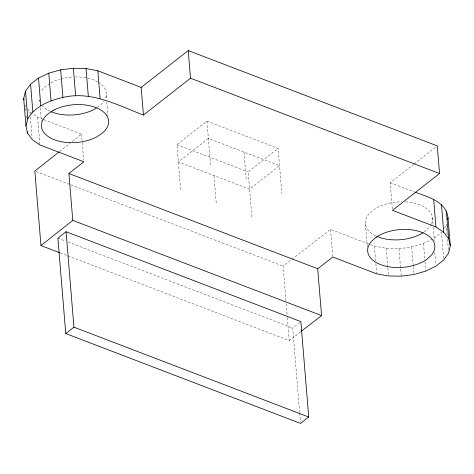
<?xml version="1.0" encoding="UTF-8"?>
<svg xmlns="http://www.w3.org/2000/svg" width="474" height="474" viewBox="0 0 474 474"><rect width="100%" height="100%" fill="white"/><g stroke="black" fill="none" stroke-linecap="round" stroke-linejoin="round"><path stroke-width="0.36" stroke-dasharray="2.37 1.78" d="M447.136 234.802L446.36 225.351L446.81 223.367M444.316 228.249L446.36 225.351M424.194 231.958L429.077 227.567A33.678 18.93 -4.7 0 0 431.103 224.569M59.617 151.449L69.992 143.231M72.297 141.406L81.516 134.101L43.809 119.667M180.653 189.559L176.962 144.653L206.948 121.184L278.131 148.427L281.823 193.339M251.836 216.808L248.145 171.902L278.131 148.427M392.359 208.91L390.209 182.733L413.447 164.537M414.027 164.087L436.11 146.804M299.633 412.41L292.695 327.996L299.781 322.45M285.964 300.771L283.114 266.11L291.314 259.77M291.895 259.314L330.556 229.422L369.637 244.377M67.93 255.889L289.235 340.593L300.783 331.664M49.758 83.59L45.024 86.837A33.678 18.93 -4.7 0 0 41.06 91.476M97.448 107.237L100.494 105.145A33.678 18.93 -4.7 0 0 104.126 101.039M370.318 244.637C390.44 251.629 413.719 249.247 432.389 239.103M390.209 182.733L414.341 191.934M176.962 144.653L248.145 171.902M27.806 109.014L29.969 111.947L37.636 117.309L43.122 119.407M36.214 171.612L70.105 184.582M70.792 184.848L283.114 266.11M57.905 238.132L65.501 241.041M68.262 242.096L292.695 327.996M60.322 252.98L67.237 255.628M25.211 105.495L26.076 106.668M447.492 239.169L448.57 252.257M443.611 258.49L441.46 232.307L433.663 238.487L433.781 239.939M432.495 217.75L433.035 224.291M433.272 227.2L434.409 241.017M434.794 252.304L435.813 264.664M423.501 243.458L424.935 260.913M424.994 261.636L425.771 271.092M411.669 246.889L413.221 265.801M413.281 266.524L413.879 273.8M398.966 248.548L401.241 276.182M386.269 248.317L387.821 267.223M387.886 267.952L388.544 275.951M374.436 246.213L375.633 260.759M375.87 263.668L376.706 273.848M365.43 223.935L367.344 247.209M330.556 229.422L332.825 257.056M299.692 413.144L300.415 421.955M286.201 303.721L287.297 316.993M287.357 317.734L289.235 340.593M243.962 152.077L246.231 179.711M213.975 175.546L216.245 203.186M206.948 121.184L210.64 166.09M106.265 95.558L106.567 99.196M106.804 102.106L107.942 115.923M81.516 134.101L83.673 160.283M39.555 100.061L39.674 101.513M40.213 108.06L41.291 121.148M37.636 117.309L39.911 144.943M29.969 111.947L30.146 114.127M30.383 117.037L32.119 138.124M25.454 108.404L25.809 112.771M26.052 115.68L26.408 120.041M405.566 201.865A33.678 18.93 -4.7 0 1 431.411 223.953M375.485 235.738A33.678 18.93 -4.7 0 1 368.849 214.118L373.731 209.727A33.678 18.93 -4.7 0 1 401.946 201.776M98.266 82.203A33.678 18.93 -4.7 0 1 105.4 98.669M50.333 111.378A33.678 18.93 -4.7 0 1 42.464 105.898M39.733 101.341A33.678 18.93 -4.7 0 1 39.366 99.967M50.884 82.82A33.678 18.93 -4.7 0 1 60.234 79.087M60.915 78.897A33.678 18.93 -4.7 0 1 73.138 76.995M75.325 76.93A33.678 18.93 -4.7 0 1 97.685 81.866M208.37 138.455L178.384 161.924L249.567 189.173L279.553 165.699L208.37 138.455"/><path stroke-width="0.71" d="M447.723 219.409L448.031 218.087C446.591 201.64 427.862 196.876 415.034 192.201M448.031 218.087L450.3 245.722L448.629 252.986L443.729 259.942L435.932 266.121L425.771 271.092L413.938 274.523L401.241 276.182L388.544 275.951L376.706 273.848L332.825 257.056L317.71 268.74L321.562 315.595L301.357 331.219M59.629 252.713L40.954 245.568L72.771 220.369L68.92 173.52L83.791 161.735L39.911 144.943L32.238 139.581L27.486 133.129L25.969 126.037L23.7 98.396L25.531 91.138L30.579 84.206L38.501 78.08L48.763 73.174L60.654 69.82L73.375 68.25L86.049 68.576L97.822 70.762L141.169 87.412L188.237 50.576L437.271 145.897L439.54 173.531L392.478 210.367L435.926 226.939L443.723 232.236L448.629 238.641L450.3 245.722M25.969 126.037L27.8 118.773L25.531 91.138M27.8 118.773C35.052 106.206 49.456 100.571 62.924 97.454C91.275 90.552 117.807 105.305 143.444 115.052L190.507 78.21L188.237 50.576M59.037 151.911L34.833 171.084L40.954 245.568M66.082 231.733L57.905 238.132L65.75 333.56L300.54 423.424L308.716 417.019L300.872 321.597L66.082 231.733L73.932 327.161L65.75 333.56M96.323 108.007L94.64 109.162A33.678 18.93 -4.7 0 1 50.996 111.668M190.507 78.21L439.54 173.531M68.92 173.52L317.71 268.74M72.771 220.369L321.562 315.595M73.932 327.161L308.716 417.019M23.7 98.396L24.002 99.818M446.354 211.007L448.629 238.641M441.454 204.602L443.723 232.236M433.651 199.305L435.926 226.939M141.169 87.412L143.444 115.052M97.822 70.762L100.091 98.402M86.049 68.576L88.324 96.21M73.375 68.25L75.644 95.89M60.654 69.82L62.924 97.454M48.763 73.174L51.032 100.808M38.501 78.08L40.776 105.714M30.579 84.206L32.848 111.84M27.368 131.677L27.486 133.129M423.116 232.681A33.678 18.93 -4.7 0 1 376.771 236.336M376.006 237.361L371.118 241.752A33.678 18.93 -4.7 0 0 382.524 265.286A33.678 18.93 -4.7 0 0 426.464 259.592L431.352 255.208A33.678 18.93 -4.7 0 0 419.946 231.668A33.678 18.93 -4.7 0 0 376.006 237.361M53.153 110.454L47.299 114.471A33.678 18.93 -4.7 0 0 52.602 139.012A33.678 18.93 -4.7 0 0 96.915 136.796L102.769 132.779A33.678 18.93 -4.7 0 0 97.46 108.238A33.678 18.93 -4.7 0 0 53.153 110.454"/></g></svg>
